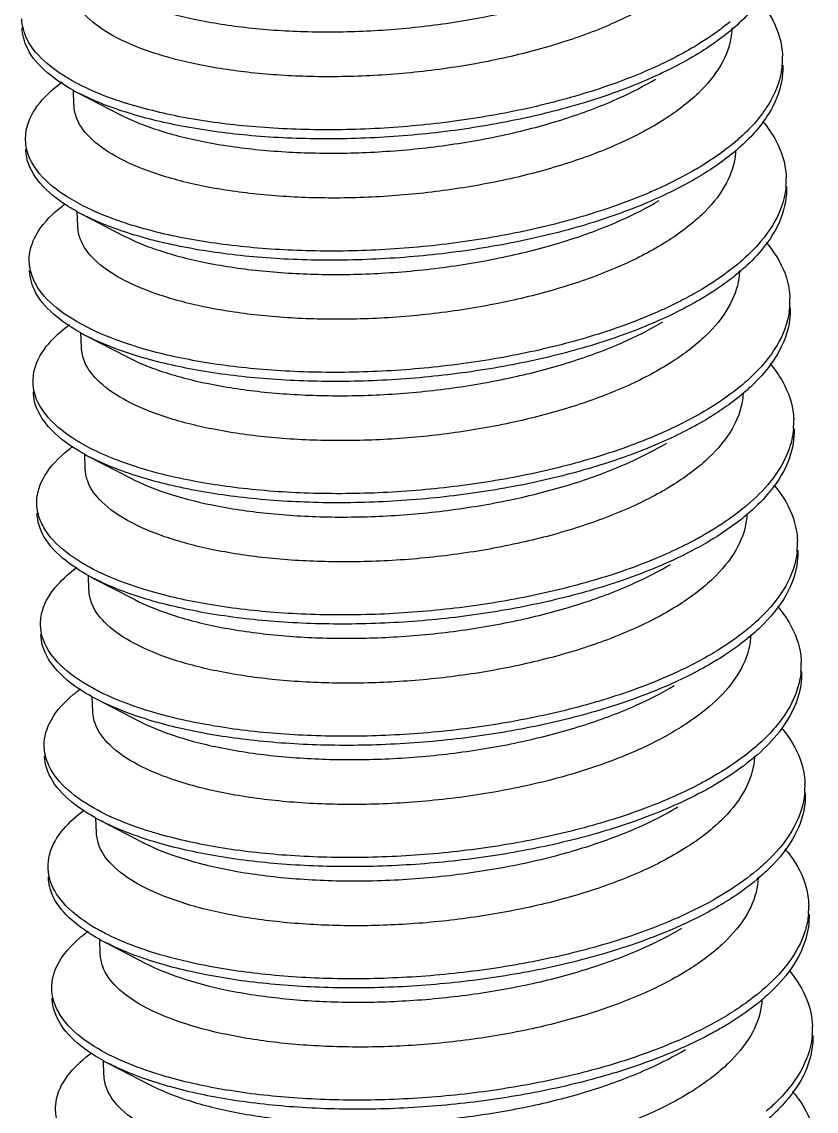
# Model space of a CAD drawing. Header units: millimetres. Extents: x 1860 to 2188, y -393 to -149.
# Drawn here: x 1988.163 to 1990.569, y -381.647 to -378.347 of the extents above; entities that cross this region are included whole.
import ezdxf

# ---------------------------------------------------------------- set-up
doc = ezdxf.new("R2010")
doc.units = ezdxf.units.MM
doc.layers.add('3_ALL_AXES', color=7, linetype='Continuous')

msp = doc.modelspace()

# ---------------------------------------------------------------- linework, layer by layer
at = {"color": 7, "linetype": 'Continuous'}
for p, q in [((1988.3351, -378.5634), (1988.4595, -378.6277)), ((1988.3464, -378.9307), (1988.4709, -378.995)), ((1988.3578, -379.2981), (1988.4822, -379.3624)), ((1988.3691, -379.6654), (1988.4936, -379.7297)), ((1988.3805, -380.0328), (1988.505, -380.097)), ((1988.3919, -380.4001), (1988.5163, -380.4644)), ((1988.4032, -380.7675), (1988.5277, -380.8317)), ((1988.4146, -381.1348), (1988.539, -381.1991)), ((1988.4259, -381.5021), (1988.5504, -381.5664))]:
    msp.add_line(p, q, dxfattribs=at)
for centre, radius, start, end in [((1990.2329, -378.4587), 0.2344, 350.7787, 1.8894), ((1988.6743, -377.8749), 0.7433, 243.4921, 243.6117), ((1988.6322, -377.9861), 0.6493, 241.1193, 242.7607), ((1989.8882, -378.1961), 0.6745, 309.8639, 310.5104), ((1989.904, -378.2145), 0.6502, 310.504, 312.2514), ((1989.6673, -377.8751), 1.0645, 300.2176, 301.1132), ((1990.2496, -378.8246), 0.2291, 354.8301, 1.5756), ((1988.6441, -378.3548), 0.6484, 241.0866, 242.6698), ((1989.9105, -378.5753), 0.6584, 309.6794, 310.5887), ((1990.2584, -379.1935), 0.2316, 352.2334, 1.9638), ((1988.6514, -378.7278), 0.6415, 241.1058, 242.7598), ((1988.7048, -378.5931), 0.7616, 243.975, 244.1375), ((1989.9145, -378.9351), 0.6689, 309.8593, 310.5597), ((1990.2688, -379.5591), 0.2326, 354.8533, 1.5183), ((1988.6692, -379.0848), 0.6536, 241.1033, 242.6679), ((1989.9307, -379.3067), 0.6625, 309.6602, 310.552), ((1990.284, -379.9283), 0.2287, 353.6911, 2.0159), ((1988.672, -379.4668), 0.6367, 241.0914, 242.7506), ((1988.7291, -379.3241), 0.7656, 243.971, 244.7732), ((1989.9402, -379.6734), 0.6642, 309.8482, 310.5987), ((1990.2884, -380.2938), 0.2357, 354.8988, 1.4964), ((1988.6946, -379.8144), 0.6593, 241.1242, 242.6693), ((1990.3097, -380.663), 0.2258, 355.1528, 2.041), ((1988.6937, -380.2037), 0.6342, 241.0785, 242.7368), ((1988.7542, -380.0535), 0.7714, 243.9594, 245.4006), ((1989.9655, -380.411), 0.6603, 309.8314, 310.6273), ((1990.3086, -381.0286), 0.2382, 354.96, 1.5075), ((1989.5452, -379.7017), 1.4874, 293.9875, 294.2747), ((1988.7202, -380.5434), 0.6657, 241.1495, 242.6742), ((1989.9424, -380.7354), 0.7154, 308.5778, 309.6433), ((1989.9677, -380.766), 0.6756, 309.6462, 310.4622), ((1989.9642, -380.7887), 0.6821, 308.5482, 311.2567), ((1990.3378, -381.3976), 0.2205, 355.0805, 2.0664), ((1988.7164, -380.9389), 0.6337, 241.0688, 242.7215)]:
    msp.add_arc(centre, radius, start, end, dxfattribs=at)
for points, start_tangent, end_tangent in [([(1990.2691, -378.1108), (1990.2002, -378.1965), (1990.095, -378.2775), (1989.9591, -378.3496), (1989.801, -378.4094), (1989.6225, -378.4571), (1989.4281, -378.4913), (1989.2291, -378.51), (1989.0371, -378.513), (1988.8575, -378.5014), (1988.692, -378.4757), (1988.5494, -378.4371), (1988.4378, -378.3884), (1988.3598, -378.332), (1988.3173, -378.27), (1988.3098, -378.2318)], (-0.500578, -0.865692), (-0.036116, 0.999348)), ([(1990.4568, -378.1111), (1990.4384, -378.2105), (1990.3752, -378.3106), (1990.3227, -378.3632)], (0.029935, -0.999552), (-0.75141, -0.659835)), ([(1988.4482, -378.2603), (1988.5463, -378.3016), (1988.6854, -378.3393), (1988.8492, -378.3651), (1989.0295, -378.377), (1989.2196, -378.3743), (1989.4134, -378.3568), (1989.6018, -378.3248), (1989.7795, -378.2789), (1989.9395, -378.2204), (1990.0711, -378.1537)], (0.888269, -0.459325), (0.858239, 0.51325)), ([(1990.3951, -378.2804), (1990.4076, -378.2959), (1990.4585, -378.3944), (1990.4672, -378.4509)], (0.645262, -0.763961), (0.032236, -0.99948)), ([(1988.179, -378.4), (1988.1629, -378.3383)], (-0.438176, 0.898889), (-0.041807, 0.999126)), ([(1990.3083, -378.3472), (1990.269, -378.3776), (1990.1901, -378.4286)], (-0.769324, -0.638859), (-0.865129, -0.50155)), ([(1988.3186, -378.5547), (1988.2404, -378.5014), (1988.1798, -378.4275), (1988.1638, -378.3659)], (-0.875483, 0.48325), (-0.041807, 0.999126)), ([(1990.3227, -378.3632), (1990.2699, -378.4051), (1990.2026, -378.4493)], (-0.75141, -0.659835), (-0.858543, -0.512741)), ([(1990.3142, -378.366), (1990.3122, -378.3896), (1990.2804, -378.4782)], (-0.02534, -0.999679), (-0.500578, -0.865692)), ([(1988.3426, -378.5401), (1988.2395, -378.4738), (1988.179, -378.4)], (-0.894872, 0.446322), (-0.438176, 0.898889)), ([(1990.2026, -378.4493), (1990.1265, -378.4908), (1989.9507, -378.5647), (1989.7495, -378.6243), (1989.531, -378.6678), (1989.3036, -378.6938), (1989.0766, -378.7019), (1988.8587, -378.6922), (1988.6588, -378.6654), (1988.4848, -378.6232), (1988.3434, -378.5676), (1988.3351, -378.5634)], (-0.858543, -0.512741), (-0.888966, 0.457973)), ([(1990.1901, -378.4286), (1990.1256, -378.4633), (1990.0694, -378.4898)], (-0.865129, -0.50155), (-0.913845, -0.406063)), ([(1990.2804, -378.4782), (1990.2124, -378.563), (1990.1105, -378.6422), (1989.9774, -378.7138), (1989.8196, -378.7744), (1989.6429, -378.8225), (1989.4529, -378.8568), (1989.2594, -378.8762), (1989.068, -378.8807), (1988.8848, -378.8704), (1988.716, -378.8457), (1988.5716, -378.8081), (1988.458, -378.7606), (1988.376, -378.704), (1988.3297, -378.6401), (1988.3212, -378.599)], (-0.500578, -0.865692), (-0.037285, 0.999305)), ([(1990.468, -378.4785), (1990.4651, -378.5238), (1990.4255, -378.6254), (1990.3421, -378.7233), (1990.3332, -378.7313)], (0.032236, -0.99948), (-0.75246, -0.658638)), ([(1990.0694, -378.4898), (1989.9499, -378.5371), (1989.7487, -378.5968), (1989.5301, -378.6402), (1989.3028, -378.6663), (1989.0757, -378.6744), (1988.8579, -378.6646), (1988.658, -378.6379), (1988.4839, -378.5956), (1988.4735, -378.5924)], (-0.913845, -0.406063), (-0.952462, 0.304659)), ([(1990.4643, -378.4962), (1990.4246, -378.5979), (1990.3412, -378.6958)], (-0.161197, -0.986922), (-0.740114, -0.672481)), ([(1988.1744, -378.7057), (1988.1829, -378.6521), (1988.2338, -378.5743), (1988.2856, -378.5293)], (-0.021537, 0.999768), (0.804726, 0.593647)), ([(1988.4735, -378.5924), (1988.3439, -378.5408)], (-0.952462, 0.304659), (-0.895802, 0.444453)), ([(1988.4595, -378.6277), (1988.5667, -378.672), (1988.7121, -378.7098), (1988.8815, -378.7346), (1989.0646, -378.7448), (1989.2549, -378.7403), (1989.4496, -378.7208), (1989.6408, -378.6861), (1989.8174, -378.6378), (1989.974, -378.5775), (1990.0825, -378.5211)], (0.888427, -0.459018), (0.858199, 0.513317)), ([(1990.407, -378.6483), (1990.4484, -378.7089), (1990.4782, -378.8094), (1990.4787, -378.8183)], (0.646009, -0.76333), (0.028257, -0.999601)), ([(1988.1775, -378.7318), (1988.1773, -378.7309), (1988.1744, -378.7057)], (-0.212416, 0.977179), (-0.021537, 0.999768)), ([(1990.3205, -378.7138), (1990.2174, -378.7865)], (-0.767556, -0.640982), (-0.856126, -0.516766)), ([(1988.3306, -378.9223), (1988.3012, -378.905), (1988.2178, -378.8347), (1988.1781, -378.7585), (1988.1753, -378.7332)], (-0.875276, 0.483623), (-0.021537, 0.999768)), ([(1988.3571, -378.909), (1988.3004, -378.8774), (1988.2169, -378.8072), (1988.1775, -378.7318)], (-0.896768, 0.442502), (-0.212416, 0.977179)), ([(1990.3332, -378.7313), (1990.2182, -378.8141), (1990.2139, -378.8167)], (-0.75246, -0.658638), (-0.858586, -0.51267)), ([(1990.3254, -378.736), (1990.3235, -378.7576), (1990.2918, -378.8455)], (-0.038216, -0.99927), (-0.500578, -0.865692)), ([(1990.203, -378.795), (1990.0785, -378.8581)], (-0.8641, -0.503321), (-0.914754, -0.404011)), ([(1990.2918, -378.8455), (1990.2227, -378.9314), (1990.1168, -379.0128), (1989.9796, -379.0852), (1989.82, -379.1453), (1989.642, -379.1925), (1989.448, -379.2264), (1989.2493, -379.2448), (1989.0574, -379.2476), (1988.8779, -379.2359), (1988.7139, -379.2103), (1988.5721, -379.1718), (1988.4606, -379.1232), (1988.3823, -379.0665), (1988.3399, -379.0043), (1988.3325, -378.9664)], (-0.500578, -0.865692), (-0.035809, 0.999359)), ([(1990.2139, -378.8167), (1990.0588, -378.8945), (1989.8701, -378.962), (1989.6597, -379.0142), (1989.4359, -379.0496), (1989.2076, -379.0672), (1988.9838, -379.0669), (1988.7733, -379.049), (1988.5846, -379.0147), (1988.4252, -378.9659), (1988.3464, -378.9307)], (-0.858586, -0.51267), (-0.888304, 0.459255)), ([(1990.4778, -378.8452), (1990.4626, -378.9116), (1990.402, -379.0119), (1990.3389, -379.0753)], (-0.089378, -0.995998), (-0.759362, -0.650669)), ([(1990.4795, -378.8458), (1990.4634, -378.9392), (1990.4029, -379.0395), (1990.3455, -379.0978)], (0.028257, -0.999601), (-0.751451, -0.659789)), ([(1990.0785, -378.8581), (1990.0579, -378.867), (1989.8693, -378.9344), (1989.6589, -378.9867), (1989.4351, -379.0221), (1989.2067, -379.0397), (1988.9829, -379.0393), (1988.7725, -379.0214), (1988.5838, -378.9872), (1988.4819, -378.9588)], (-0.914754, -0.404011), (-0.951397, 0.307968)), ([(1988.1856, -379.073), (1988.1856, -379.0613), (1988.2127, -378.9825), (1988.2842, -378.9065), (1988.2942, -378.8988)], (-0.040534, 0.999178), (0.800734, 0.599021)), ([(1988.4819, -378.9588), (1988.4243, -378.9384), (1988.3571, -378.909)], (-0.951397, 0.307968), (-0.896768, 0.442502)), ([(1988.4709, -378.995), (1988.5694, -379.0364), (1988.713, -379.075), (1988.8802, -379.1006), (1989.061, -379.1119), (1989.253, -379.1085), (1989.4516, -379.0894), (1989.6454, -379.0549), (1989.8231, -379.007), (1989.9798, -378.9473), (1990.0938, -378.8884)], (0.888191, -0.459474), (0.858214, 0.513292)), ([(1990.4181, -379.0154), (1990.4259, -379.025), (1990.4794, -379.1231), (1990.4899, -379.1856)], (0.644775, -0.764372), (0.03348, -0.999439)), ([(1988.1892, -379.0996), (1988.1856, -379.073)], (-0.225991, 0.974129), (-0.040534, 0.999178)), ([(1988.3414, -379.2894), (1988.2681, -379.2402), (1988.2049, -379.1668), (1988.1864, -379.1006)], (-0.87538, 0.483435), (-0.040534, 0.999178)), ([(1988.3707, -379.2774), (1988.2672, -379.2127), (1988.204, -379.1392), (1988.1892, -379.0996)], (-0.898601, 0.438767), (-0.225991, 0.974129)), ([(1990.3309, -379.082), (1990.2991, -379.1069), (1990.2126, -379.1634)], (-0.769592, -0.638536), (-0.865322, -0.501216)), ([(1990.3455, -379.0978), (1990.2999, -379.1345), (1990.2253, -379.184)], (-0.751451, -0.659789), (-0.858617, -0.512618)), ([(1990.3369, -379.1009), (1990.3351, -379.1232), (1990.3031, -379.2128)], (-0.026416, -0.999651), (-0.500578, -0.865692)), ([(1990.2126, -379.1634), (1990.1578, -379.1932), (1990.0918, -379.2246)], (-0.865322, -0.501216), (-0.913937, -0.405857)), ([(1990.2253, -379.184), (1990.1586, -379.2207), (1989.9846, -379.2954), (1989.7847, -379.3559), (1989.5669, -379.4004), (1989.3399, -379.4275), (1989.1125, -379.4366), (1988.8939, -379.4279), (1988.6927, -379.4021), (1988.5169, -379.3608), (1988.3735, -379.3059), (1988.3578, -379.2981)], (-0.858617, -0.512618), (-0.888969, 0.457967)), ([(1990.3031, -379.2128), (1990.2351, -379.2977), (1990.1333, -379.3769), (1990.0005, -379.4483), (1989.843, -379.5089), (1989.6662, -379.557), (1989.476, -379.5915), (1989.2825, -379.6109), (1989.0913, -379.6154), (1988.908, -379.6052), (1988.739, -379.5804), (1988.5942, -379.5428), (1988.4805, -379.4952), (1988.3986, -379.4386), (1988.3524, -379.3747), (1988.3439, -379.3337)], (-0.500578, -0.865692), (-0.037244, 0.999306)), ([(1990.0918, -379.2246), (1989.9838, -379.2678), (1989.7839, -379.3284), (1989.5661, -379.3728), (1989.339, -379.3999), (1989.1117, -379.4091), (1988.8931, -379.4004), (1988.6919, -379.3746), (1988.5161, -379.3332), (1988.4959, -379.3269)], (-0.913937, -0.405857), (-0.952416, 0.304801)), ([(1990.4879, -379.2248), (1990.4509, -379.3266), (1990.3701, -379.4248), (1990.3494, -379.4433)], (-0.136054, -0.990701), (-0.759713, -0.650258)), ([(1990.4907, -379.2132), (1990.4887, -379.2524), (1990.4518, -379.3542), (1990.3709, -379.4524), (1990.356, -379.4659)], (0.03348, -0.999439), (-0.752153, -0.658989)), ([(1988.1972, -379.4403), (1988.2041, -379.3915), (1988.2523, -379.3135), (1988.3078, -379.2643)], (-0.024016, 0.999712), (0.804325, 0.594189)), ([(1988.4822, -379.3624), (1988.5814, -379.404), (1988.7232, -379.4421), (1988.887, -379.4675), (1989.0677, -379.4791), (1989.26, -379.476), (1989.4578, -379.4575), (1989.6494, -379.4239), (1989.8262, -379.377), (1989.9864, -379.3168), (1990.1052, -379.2557)], (0.888241, -0.459377), (0.858232, 0.513261)), ([(1988.4959, -379.3269), (1988.3726, -379.2784)], (-0.952416, 0.304801), (-0.899842, 0.436217)), ([(1990.4294, -379.3826), (1990.468, -379.4378), (1990.5005, -379.5381), (1990.5014, -379.5529)], (0.646579, -0.762847), (0.027174, -0.999631)), ([(1988.2011, -379.4702), (1988.1972, -379.4403)], (-0.236544, 0.971621), (-0.024016, 0.999712)), ([(1988.3534, -379.657), (1988.3302, -379.6435), (1988.2442, -379.5738), (1988.2019, -379.4978), (1988.198, -379.4679)], (-0.875422, 0.483359), (-0.024016, 0.999712)), ([(1988.3795, -379.6436), (1988.3294, -379.616), (1988.2434, -379.5462), (1988.2011, -379.4702)], (-0.896523, 0.442998), (-0.236544, 0.971621)), ([(1990.3432, -379.4485), (1990.2485, -379.5161), (1990.2256, -379.5298)], (-0.767605, -0.640923), (-0.864124, -0.503279)), ([(1990.356, -379.4659), (1990.2493, -379.5436), (1990.2366, -379.5514)], (-0.752153, -0.658989), (-0.85848, -0.512847)), ([(1990.3482, -379.4696), (1990.3462, -379.4923), (1990.3145, -379.5802)], (-0.033273, -0.999446), (-0.500578, -0.865692)), ([(1990.2256, -379.5298), (1990.1009, -379.5929)], (-0.864124, -0.503279), (-0.914799, -0.40391)), ([(1990.2366, -379.5514), (1990.0918, -379.6248), (1989.9047, -379.6931), (1989.6954, -379.7463), (1989.4721, -379.7827), (1989.2438, -379.8014), (1989.0194, -379.8021), (1988.808, -379.7852), (1988.6178, -379.7518), (1988.4564, -379.7038), (1988.3691, -379.6654)], (-0.85848, -0.512847), (-0.888294, 0.459276)), ([(1990.3145, -379.5802), (1990.2453, -379.6661), (1990.1393, -379.7476), (1990.002, -379.8201), (1989.8422, -379.8801), (1989.6646, -379.9272), (1989.471, -379.961), (1989.2725, -379.9795), (1989.0805, -379.9823), (1988.9007, -379.9706), (1988.737, -379.945), (1988.5952, -379.9066), (1988.4836, -379.858), (1988.4052, -379.8013), (1988.3626, -379.739), (1988.3552, -379.7011)], (-0.500578, -0.865692), (-0.035732, 0.999361)), ([(1990.1009, -379.5929), (1990.091, -379.5972), (1989.9038, -379.6655), (1989.6945, -379.7187), (1989.4712, -379.7551), (1989.2429, -379.7738), (1989.0186, -379.7745), (1988.8071, -379.7576), (1988.6169, -379.7243), (1988.5043, -379.6934)], (-0.914799, -0.40391), (-0.951285, 0.308313)), ([(1990.5005, -379.58), (1990.4875, -379.6403), (1990.4296, -379.7408), (1990.3614, -379.8101)], (-0.089067, -0.996026), (-0.759778, -0.650183)), ([(1990.5022, -379.5805), (1990.4883, -379.6678), (1990.4304, -379.7684), (1990.3684, -379.8324)], (0.027174, -0.999631), (-0.751453, -0.659787)), ([(1988.2082, -379.8077), (1988.2081, -379.8007), (1988.2325, -379.7218), (1988.3015, -379.6455), (1988.3176, -379.6329)], (-0.037746, 0.999287), (0.801385, 0.598149)), ([(1988.4936, -379.7297), (1988.5975, -379.7729), (1988.7393, -379.8105), (1988.9058, -379.8356), (1989.0886, -379.8467), (1989.2812, -379.8428), (1989.4769, -379.8237), (1989.6664, -379.79), (1989.8439, -379.7423), (1990.0033, -379.6816), (1990.1165, -379.6231)], (0.888369, -0.45913), (0.858194, 0.513325)), ([(1988.5043, -379.6934), (1988.4555, -379.6763), (1988.3795, -379.6436)], (-0.951285, 0.308313), (-0.896523, 0.442998)), ([(1990.441, -379.7504), (1990.4441, -379.754), (1990.5002, -379.8519), (1990.5126, -379.9203)], (0.644316, -0.764759), (0.034453, -0.999406)), ([(1988.2118, -379.8342), (1988.2082, -379.8077)], (-0.227411, 0.973799), (-0.037746, 0.999287)), ([(1988.3642, -380.0241), (1988.2959, -379.9791), (1988.2301, -379.9059), (1988.2091, -379.8352)], (-0.875269, 0.483637), (-0.037746, 0.999287)), ([(1988.3932, -380.012), (1988.295, -379.9515), (1988.2293, -379.8784), (1988.2118, -379.8342)], (-0.898535, 0.438902), (-0.227411, 0.973799)), ([(1990.3535, -379.8168), (1990.329, -379.8362), (1990.2351, -379.8982)], (-0.769805, -0.638279), (-0.865505, -0.5009)), ([(1990.3684, -379.8324), (1990.3299, -379.8637), (1990.248, -379.9187)], (-0.751453, -0.659787), (-0.85869, -0.512495)), ([(1990.3596, -379.8362), (1990.3576, -379.8594), (1990.3258, -379.9475)], (-0.029528, -0.999564), (-0.500578, -0.865692)), ([(1990.2351, -379.8982), (1990.1898, -379.9231), (1990.1143, -379.9594)], (-0.865505, -0.5009), (-0.914039, -0.405625)), ([(1990.248, -379.9187), (1990.1907, -379.9506), (1990.0184, -380.026), (1989.8199, -380.0874), (1989.6029, -380.1329), (1989.3761, -380.1611), (1989.1486, -380.1713), (1988.9292, -380.1636), (1988.7267, -380.1388), (1988.5492, -380.0983), (1988.4037, -380.0442), (1988.3805, -380.0328)], (-0.85869, -0.512495), (-0.888905, 0.458092)), ([(1990.3258, -379.9475), (1990.2578, -380.0324), (1990.1559, -380.1116), (1990.0243, -380.1825), (1989.8676, -380.2429), (1989.6911, -380.2912), (1989.5003, -380.3259), (1989.306, -380.3455), (1989.1156, -380.3501), (1988.9323, -380.34), (1988.7625, -380.3153), (1988.6166, -380.2774), (1988.5024, -380.2294), (1988.4209, -380.1729), (1988.375, -380.1091), (1988.3666, -380.0684)], (-0.500578, -0.865692), (-0.037023, 0.999314)), ([(1990.1143, -379.9594), (1990.0176, -379.9985), (1989.819, -380.0599), (1989.602, -380.1053), (1989.3753, -380.1335), (1989.1477, -380.1437), (1988.9283, -380.1361), (1988.7259, -380.1112), (1988.5484, -380.0708), (1988.5183, -380.0615)], (-0.914039, -0.405625), (-0.952336, 0.305052)), ([(1990.5114, -379.9535), (1990.4771, -380.0553), (1990.3987, -380.1539), (1990.3725, -380.1777)], (-0.11068, -0.993856), (-0.759267, -0.650779)), ([(1990.5135, -379.9478), (1990.5122, -379.981), (1990.4779, -380.0829), (1990.3996, -380.1814), (1990.3789, -380.2004)], (0.034453, -0.999406), (-0.751801, -0.659391)), ([(1988.2199, -380.175), (1988.2253, -380.1308), (1988.2709, -380.0527), (1988.3301, -379.9994)], (-0.027246, 0.999629), (0.804081, 0.59452)), ([(1988.505, -380.097), (1988.6122, -380.1414), (1988.7574, -380.1792), (1988.9268, -380.204), (1989.1099, -380.2142), (1989.3004, -380.2097), (1989.4949, -380.1902), (1989.6859, -380.1555), (1989.8626, -380.1072), (1990.0194, -380.0469), (1990.1279, -379.9904)], (0.888437, -0.459), (0.858198, 0.513319)), ([(1988.5183, -380.0615), (1988.4028, -380.0166)], (-0.952336, 0.305052), (-0.904592, 0.426279)), ([(1990.4519, -380.1171), (1990.4874, -380.1667), (1990.5225, -380.2667), (1990.524, -380.2876)], (0.646883, -0.762589), (0.02669, -0.999644)), ([(1988.225, -380.2095), (1988.2199, -380.175)], (-0.267304, 0.963612), (-0.027246, 0.999629)), ([(1990.3658, -380.1833), (1990.2794, -380.2456), (1990.2481, -380.2646)], (-0.767727, -0.640777), (-0.864188, -0.50317)), ([(1988.3762, -380.3917), (1988.3593, -380.3821), (1988.2709, -380.3128), (1988.2259, -380.2371), (1988.2208, -380.2026)], (-0.875603, 0.483031), (-0.027246, 0.999629)), ([(1988.402, -380.3781), (1988.3585, -380.3545), (1988.27, -380.2853), (1988.225, -380.2095)], (-0.896303, 0.443441), (-0.267304, 0.963612)), ([(1990.3789, -380.2004), (1990.2803, -380.2732), (1990.2593, -380.286)], (-0.751801, -0.659391), (-0.858409, -0.512965)), ([(1990.3709, -380.204), (1990.369, -380.2265), (1990.3372, -380.3149)], (-0.031432, -0.999506), (-0.500578, -0.865692)), ([(1990.2481, -380.2646), (1990.1239, -380.3275)], (-0.864188, -0.50317), (-0.914671, -0.404199)), ([(1990.2593, -380.286), (1990.1247, -380.355), (1989.9392, -380.4241), (1989.7309, -380.4783), (1989.5083, -380.5157), (1989.28, -380.5355), (1989.0552, -380.5372), (1988.8427, -380.5213), (1988.651, -380.4889), (1988.4877, -380.4417), (1988.3919, -380.4001)], (-0.858409, -0.512965), (-0.888309, 0.459246)), ([(1990.1239, -380.3275), (1989.9383, -380.3966), (1989.7301, -380.4507), (1989.5074, -380.4882), (1989.2791, -380.5079), (1989.0543, -380.5097), (1988.8418, -380.4938), (1988.6502, -380.4614), (1988.5268, -380.428)], (-0.914671, -0.404199), (-0.951195, 0.30859)), ([(1990.3372, -380.3149), (1990.2776, -380.3914), (1990.1886, -380.4648), (1990.0735, -380.5318), (1989.9383, -380.5897), (1989.7887, -380.6372)], (-0.500578, -0.865692), (-0.965128, -0.26178)), ([(1990.5232, -380.3148), (1990.5122, -380.3689), (1990.4569, -380.4697), (1990.3588, -380.5654), (1990.2576, -380.6331)], (-0.088383, -0.996087), (-0.865667, -0.50062)), ([(1990.5249, -380.3152), (1990.5131, -380.3965), (1990.4578, -380.4972), (1990.3912, -380.5669)], (0.02669, -0.999644), (-0.751437, -0.659805)), ([(1988.5163, -380.4644), (1988.6152, -380.5059), (1988.759, -380.5445), (1988.9266, -380.5701), (1989.1078, -380.5813), (1989.2998, -380.5777), (1989.4984, -380.5586), (1989.692, -380.524), (1989.8695, -380.476), (1990.026, -380.4164), (1990.1393, -380.3578)], (0.888197, -0.459464), (0.858212, 0.513295)), ([(1988.2309, -380.5424), (1988.2308, -380.54), (1988.2525, -380.4611), (1988.3189, -380.3846), (1988.3409, -380.3672)], (-0.033535, 0.999438), (0.801988, 0.59734)), ([(1988.5268, -380.428), (1988.4869, -380.4142), (1988.402, -380.3781)], (-0.951195, 0.30859), (-0.896303, 0.443441)), ([(1989.7887, -380.6372), (1989.5937, -380.6803), (1989.3864, -380.7076), (1989.1803, -380.7177), (1988.9861, -380.7111), (1988.8081, -380.689), (1988.6519, -380.6523), (1988.5266, -380.6034), (1988.4378, -380.5452), (1988.3879, -380.4801), (1988.378, -380.4358)], (-0.965128, -0.26178), (-0.040288, 0.999188)), ([(1990.4643, -380.4857), (1990.5209, -380.5806), (1990.5354, -380.655)], (0.643198, -0.7657), (0.035033, -0.999386)), ([(1988.2345, -380.5687), (1988.2309, -380.5424)], (-0.227748, 0.97372), (-0.033535, 0.999438)), ([(1988.387, -380.7588), (1988.3238, -380.7179), (1988.2555, -380.6451), (1988.2318, -380.5699)], (-0.875169, 0.483817), (-0.033535, 0.999438)), ([(1988.4156, -380.7466), (1988.323, -380.6903), (1988.2546, -380.6176), (1988.2345, -380.5687)], (-0.89837, 0.43924), (-0.227748, 0.97372)), ([(1990.3912, -380.5669), (1990.3597, -380.593), (1990.2707, -380.6534)], (-0.751437, -0.659805), (-0.858756, -0.512385)), ([(1990.3823, -380.5716), (1990.3803, -380.5941), (1990.3486, -380.6822)], (-0.032918, -0.999458), (-0.500578, -0.865692)), ([(1990.2707, -380.6534), (1990.2226, -380.6804), (1990.0521, -380.7566), (1989.8549, -380.8189)], (-0.858756, -0.512385), (-0.967167, -0.25414)), ([(1990.2576, -380.6331), (1990.2218, -380.6529), (1990.1368, -380.6942)], (-0.865667, -0.50062), (-0.914149, -0.405378)), ([(1990.3486, -380.6822), (1990.2805, -380.7671), (1990.1785, -380.8464), (1990.0472, -380.9171), (1989.8908, -380.9774), (1989.7145, -381.0257), (1989.5235, -381.0605), (1989.3288, -381.0802), (1989.1386, -381.0848), (1988.9554, -381.0747), (1988.7855, -381.05), (1988.6393, -381.012), (1988.5248, -380.9639), (1988.4434, -380.9074), (1988.3977, -380.8436), (1988.3893, -380.8031)], (-0.500578, -0.865692), (-0.036937, 0.999318)), ([(1990.5347, -380.6821), (1990.5031, -380.7841), (1990.4273, -380.8829), (1990.3954, -380.9122)], (-0.085113, -0.996371), (-0.758939, -0.651161)), ([(1990.5362, -380.6825), (1990.5356, -380.7097), (1990.5039, -380.8116), (1990.4281, -380.9104), (1990.4017, -380.935)], (0.035033, -0.999386), (-0.751599, -0.659621)), ([(1989.7958, -380.8686), (1989.9456, -380.8211), (1990.0808, -380.7632), (1990.1506, -380.7251)], (0.965128, 0.26178), (0.858203, 0.51331)), ([(1990.1368, -380.6942), (1990.0513, -380.7291), (1989.8541, -380.7914)], (-0.914149, -0.405378), (-0.967167, -0.25414)), ([(1988.2427, -380.9097), (1988.2468, -380.8702), (1988.2897, -380.792), (1988.3523, -380.7344)], (-0.030866, 0.999524), (0.803765, 0.594947)), ([(1988.5406, -380.7961), (1988.4331, -380.7549)], (-0.952228, 0.305389), (-0.909134, 0.416505)), ([(1989.8549, -380.8189), (1989.6388, -380.8654), (1989.4124, -380.8946), (1989.1846, -380.9059), (1988.9645, -380.8992), (1988.7608, -380.8754), (1988.5816, -380.8358), (1988.434, -380.7824), (1988.4032, -380.7675)], (-0.967167, -0.25414), (-0.888804, 0.458288)), ([(1989.8541, -380.7914), (1989.638, -380.8378), (1989.4115, -380.867), (1989.1837, -380.8783), (1988.9636, -380.8717), (1988.76, -380.8479), (1988.5808, -380.8082), (1988.5406, -380.7961)], (-0.967167, -0.25414), (-0.952228, 0.305389)), ([(1988.5277, -380.8317), (1988.5336, -380.8347), (1988.6589, -380.8837), (1988.8155, -380.9205), (1988.9938, -380.9425), (1989.1878, -380.9491), (1989.3938, -380.939), (1989.6009, -380.9117), (1989.7958, -380.8686)], (0.888907, -0.458087), (0.965128, 0.26178)), ([(1990.4745, -380.8516), (1990.5066, -380.8956), (1990.5444, -380.9954), (1990.5467, -381.0223)], (0.646955, -0.762528), (0.026768, -0.999642)), ([(1988.2492, -380.9488), (1988.2427, -380.9097)], (-0.297573, 0.954699), (-0.030866, 0.999524)), ([(1990.3884, -380.9181), (1990.3103, -380.9751), (1990.2707, -380.9994)], (-0.767912, -0.640556), (-0.864288, -0.502998)), ([(1988.3989, -381.1265), (1988.3886, -381.1206), (1988.2976, -381.0518), (1988.25, -380.9764), (1988.2435, -380.9373)], (-0.87582, 0.482637), (-0.030866, 0.999524)), ([(1988.4245, -381.1127), (1988.3877, -381.0931), (1988.2968, -381.0242), (1988.2492, -380.9488)], (-0.896114, 0.443824), (-0.297573, 0.954699)), ([(1990.4017, -380.935), (1990.3111, -381.0027), (1990.282, -381.0207)], (-0.751599, -0.659621), (-0.858372, -0.513028)), ([(1990.3937, -380.9381), (1990.3917, -380.961), (1990.3599, -381.0496)], (-0.028738, -0.999587), (-0.500578, -0.865692)), ([(1990.282, -381.0207), (1990.1576, -381.0852), (1989.9736, -381.1551), (1989.7665, -381.2102), (1989.5444, -381.2487), (1989.3162, -381.2695), (1989.0909, -381.2723), (1988.8775, -381.2574), (1988.6844, -381.226), (1988.5192, -381.1796), (1988.4146, -381.1348)], (-0.858372, -0.513028), (-0.888352, 0.459164)), ([(1990.2707, -380.9994), (1990.1567, -381.0576)], (-0.864288, -0.502998), (-0.911583, -0.411115)), ([(1990.3599, -381.0496), (1990.2905, -381.1357), (1990.1842, -381.2173), (1990.0464, -381.2899), (1989.8862, -381.3499), (1989.7094, -381.3967), (1989.5179, -381.4302), (1989.3204, -381.4487), (1989.1283, -381.4517), (1988.9475, -381.4401), (1988.784, -381.4147), (1988.6427, -381.3767), (1988.5305, -381.3282), (1988.4513, -381.2714), (1988.408, -381.2084), (1988.4007, -381.1704)], (-0.500578, -0.865692), (-0.035497, 0.99937)), ([(1990.5459, -381.0495), (1990.5368, -381.0976), (1990.4841, -381.1985), (1990.4061, -381.2801)], (-0.087439, -0.99617), (-0.760797, -0.648989)), ([(1990.5476, -381.0499), (1990.5377, -381.1251), (1990.485, -381.226), (1990.414, -381.3015)], (0.026768, -0.999642), (-0.751348, -0.659906)), ([(1990.1499, -381.0607), (1989.9727, -381.1276), (1989.7656, -381.1826), (1989.5435, -381.2211), (1989.3153, -381.2419), (1989.0901, -381.2447), (1988.8766, -381.2299), (1988.6835, -381.1984), (1988.5492, -381.1625)], (-0.913632, -0.406541), (-0.95113, 0.30879)), ([(1988.2536, -381.2771), (1988.2727, -381.2005), (1988.3365, -381.1237), (1988.3642, -381.1014)], (-0.028374, 0.999597), (0.802577, 0.596549)), ([(1988.5492, -381.1625), (1988.5183, -381.152), (1988.4245, -381.1127)], (-0.95113, 0.30879), (-0.896114, 0.443824)), ([(1988.539, -381.1991), (1988.6425, -381.2422), (1988.7843, -381.2797), (1988.9505, -381.3049), (1989.1331, -381.316), (1989.3258, -381.3122), (1989.5218, -381.2932), (1989.7113, -381.2595), (1989.8888, -381.2118), (1990.0483, -381.1512), (1990.162, -381.0925)], (0.888359, -0.45915), (0.858197, 0.513321)), ([(1990.4881, -381.2217), (1990.5413, -381.3094), (1990.5581, -381.3897)], (0.640668, -0.767818), (0.035122, -0.999383)), ([(1988.2571, -381.3033), (1988.2537, -381.2794), (1988.2536, -381.2771)], (-0.226809, 0.973939), (-0.028374, 0.999597)), ([(1988.4098, -381.4935), (1988.3519, -381.4566), (1988.281, -381.3843), (1988.2546, -381.3069), (1988.2545, -381.3046)], (-0.875096, 0.48395), (-0.028374, 0.999597)), ([(1988.438, -381.4811), (1988.3511, -381.4291), (1988.2802, -381.3567), (1988.2571, -381.3033)], (-0.89814, 0.43971), (-0.226809, 0.973939)), ([(1990.3885, -381.2946), (1990.2801, -381.3679)], (-0.781696, -0.623659), (-0.865802, -0.500386)), ([(1990.405, -381.3072), (1990.403, -381.3289), (1990.3713, -381.4169)], (-0.03745, -0.999299), (-0.500578, -0.865692)), ([(1990.3893, -381.3222), (1990.2934, -381.3881)], (-0.781696, -0.623659), (-0.858809, -0.512296)), ([(1990.2801, -381.3679), (1990.2536, -381.3827), (1990.1592, -381.429)], (-0.865802, -0.500386), (-0.914266, -0.405115)), ([(1990.3713, -381.4169), (1990.303, -381.5019), (1990.2003, -381.5816), (1990.0689, -381.6522), (1989.9127, -381.7124), (1989.7359, -381.7607), (1989.5438, -381.7956), (1989.3472, -381.8152), (1989.1568, -381.8194), (1988.9738, -381.809), (1988.8042, -381.7839), (1988.6586, -381.7456), (1988.5448, -381.6972), (1988.465, -381.641), (1988.4201, -381.5778), (1988.4121, -381.5378)], (-0.500578, -0.865692), (-0.036739, 0.999325)), ([(1990.2934, -381.3881), (1990.2544, -381.4102), (1990.0857, -381.4871), (1989.8899, -381.5503), (1989.6747, -381.5978), (1989.4486, -381.628), (1989.2207, -381.6404), (1988.9999, -381.6348), (1988.795, -381.612), (1988.6141, -381.5732), (1988.4645, -381.5206), (1988.4259, -381.5021)], (-0.858809, -0.512296), (-0.888689, 0.458511)), ([(1990.5575, -381.4165), (1990.5289, -381.5128), (1990.4556, -381.6119), (1990.4183, -381.6467)], (-0.085783, -0.996314), (-0.75873, -0.651405)), ([(1990.559, -381.4172), (1990.5587, -381.4383), (1990.5298, -381.5403), (1990.4565, -381.6394), (1990.4245, -381.6696)], (0.035122, -0.999383), (-0.751465, -0.659773)), ([(1990.1592, -381.429), (1990.0849, -381.4596), (1989.8891, -381.5228), (1989.6738, -381.5702), (1989.4478, -381.6005), (1989.2198, -381.6128), (1988.999, -381.6072), (1988.7941, -381.5844), (1988.6133, -381.5457), (1988.563, -381.5307)], (-0.914266, -0.405115), (-0.952099, 0.305791)), ([(1988.2654, -381.6444), (1988.2683, -381.6096), (1988.3086, -381.5312), (1988.3745, -381.4695)], (-0.03449, 0.999405), (0.803322, 0.595544)), ([(1988.563, -381.5307), (1988.4636, -381.493), (1988.438, -381.4811)], (-0.952099, 0.305791), (-0.89814, 0.43971)), ([(1988.5504, -381.5664), (1988.6578, -381.6108), (1988.8028, -381.6485), (1988.972, -381.6733), (1989.1552, -381.6836), (1989.3459, -381.6791), (1989.5401, -381.6596), (1989.7311, -381.625), (1989.9078, -381.5767), (1990.0647, -381.5163), (1990.1733, -381.4598)], (0.888445, -0.458983), (0.858197, 0.513321)), ([(1990.4971, -381.5862), (1990.5257, -381.6245), (1990.5661, -381.7241), (1990.5694, -381.757)], (0.646834, -0.762631), (0.027339, -0.999626)), ([(1988.2734, -381.6881), (1988.2654, -381.6444)], (-0.327292, 0.944923), (-0.03449, 0.999405))]:
    msp.add_spline(points, degree=3, dxfattribs=dict(at, start_tangent=start_tangent, end_tangent=end_tangent))
at = {"layer": '3_ALL_AXES', "color": 7, "linetype": 'Continuous'}
for p, q in [((1988.3209, -378.5991), (1988.3195, -378.5532)), ((1988.3322, -378.9664), (1988.3309, -378.9219)), ((1988.3436, -379.3338), (1988.3422, -379.288)), ((1988.355, -379.7011), (1988.3536, -379.6567)), ((1988.3663, -380.0685), (1988.3649, -380.0229)), ((1988.3777, -380.4358), (1988.3763, -380.3915)), ((1988.389, -380.8032), (1988.3876, -380.7577)), ((1988.4004, -381.1705), (1988.399, -381.1263)), ((1988.4117, -381.5378), (1988.4103, -381.4925))]:
    msp.add_line(p, q, dxfattribs=at)

doc.saveas('drawing.dxf')
